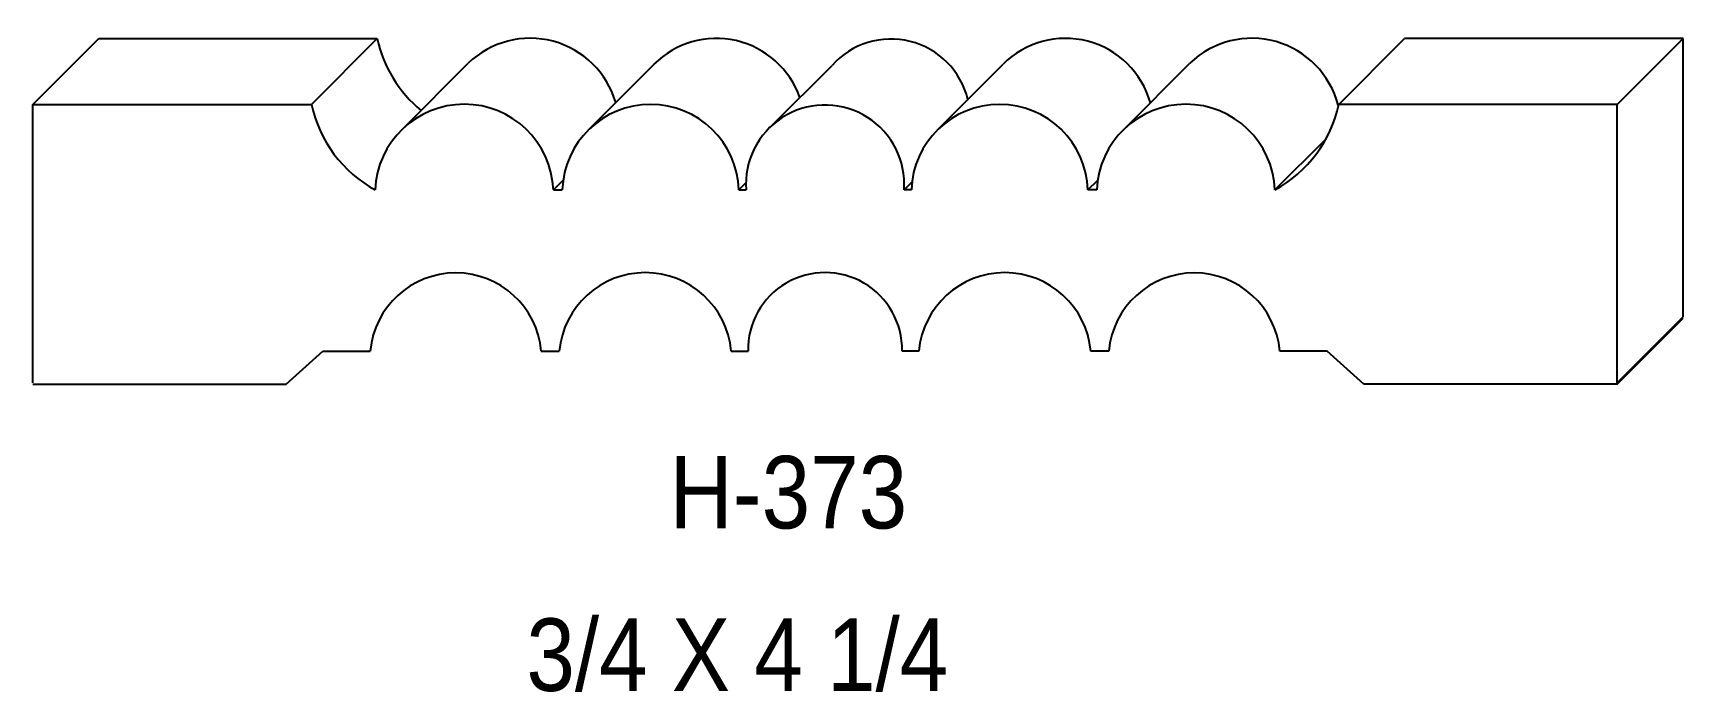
# Model space of a CAD drawing. Extents: x 73.9 to 78.33, y 162.17 to 163.93.
import ezdxf

# ---------------------------------------------------------------- set-up
doc = ezdxf.new("R2010")
doc.units = 0
doc.header["$LTSCALE"] = 5
doc.layers.add('PROFILE', color=7, linetype='CONTINUOUS')
doc.styles.add('TXT', font='TXT', dxfattribs={"height": 3.5})

msp = doc.modelspace()

# ---------------------------------------------------------------- linework, layer by layer
at = {"layer": 'PROFILE', "color": 1, "linetype": 'CONTINUOUS'}
for p, q in [((73.9004, 163.74), (74.0771, 163.9168)), ((74.0771, 163.9168), (74.8237, 163.9168)), ((74.647, 163.74), (74.8237, 163.9168)), ((77.4009, 163.7382), (77.5795, 163.9168)), ((78.3261, 163.9168), (77.5795, 163.9168)), ((78.1493, 163.74), (78.3261, 163.9168)), ((78.3261, 163.1703), (78.3261, 163.9168)), ((74.8913, 163.6737), (75.068, 163.8504)), ((75.3893, 163.6707), (75.5661, 163.8474)), ((75.883, 163.6841), (76.0435, 163.8446)), ((76.3255, 163.6707), (76.5023, 163.8474)), ((76.8269, 163.6737), (77.0036, 163.8505)), ((73.9004, 163.74), (74.647, 163.74)), ((73.9004, 162.9936), (73.9004, 163.74)), ((78.1493, 163.74), (77.4027, 163.74)), ((78.1493, 162.9936), (78.1493, 163.74)), ((77.2317, 163.5107), (77.3678, 163.6468)), ((75.2961, 163.5107), (75.3223, 163.5369)), ((75.7935, 163.5107), (75.8125, 163.5297)), ((76.2373, 163.5107), (76.2578, 163.5312)), ((76.7297, 163.5107), (76.7561, 163.5372)), ((75.2961, 163.5107), (75.3201, 163.5107)), ((75.7935, 163.5107), (75.813, 163.5107)), ((76.2373, 163.5107), (76.2373, 163.526)), ((76.2563, 163.5107), (76.2373, 163.5107)), ((76.7536, 163.5107), (76.7297, 163.5107)), ((78.1493, 162.9936), (78.3261, 163.1703)), ((78.1493, 162.9902), (78.3261, 163.1669)), ((74.5796, 162.9902), (74.6782, 163.079)), ((74.6782, 163.079), (74.8051, 163.079)), ((75.2638, 163.079), (75.312, 163.079)), ((75.7733, 163.079), (75.8182, 163.079)), ((76.2764, 163.079), (76.2315, 163.079)), ((76.786, 163.079), (76.7377, 163.079)), ((77.3715, 163.079), (77.2446, 163.079)), ((77.4701, 162.9902), (77.3715, 163.079)), ((73.9004, 162.9902), (74.5796, 162.9902)), ((78.1493, 162.9902), (77.4701, 162.9902))]:
    msp.add_line(p, q, dxfattribs=at)
for centre, major_axis, start_param, end_param in [((75.2338, 163.678), (0, 0.2392), -1.287275, 0.765694), ((75.7335, 163.68), (0.2368, 0), 0.336499, 2.356194), ((76.2016, 163.7028), (0.2124, 0), 0.239411, 2.4102), ((76.6697, 163.68), (0.2368, 0), 0.275668, 2.356194), ((77.1694, 163.678), (0, 0.2392), -1.316342, 0.765444), ((75.1614, 163.9902), (0.3456, 0), -2.927487, -2.261205), ((76.0249, 163.526), (0, 0.2124), -1.570796, -4.640382), ((74.9847, 163.8135), (0, 0.3456), -4.498284, -3.644771), ((75.0571, 163.5012), (0, 0.2392), -1.531014, 1.531263), ((75.5568, 163.5032), (0.2368, 0), 0.031649, 3.109944), ((76.493, 163.5032), (0.2368, 0), 0.031649, 3.109944), ((76.9926, 163.5012), (0, 0.2392), -1.531263, 1.531014), ((77.065, 163.8135), (0, 0.3456), -2.638415, -1.784902), ((75.0344, 163.058), (0, 0.2303), -1.479462, 1.479462), ((75.5427, 163.0574), (0.2317, 0), 0.09318, 3.048413), ((76.0249, 163.0826), (0, 0.2067), -1.588473, -4.694712), ((76.507, 163.0574), (0, 0.2317), -1.477616, 1.477616), ((77.0153, 163.058), (0, 0.2303), -1.479462, 1.479462)]:
    msp.add_ellipse(centre, major_axis=major_axis, ratio=1, start_param=start_param, end_param=end_param, dxfattribs=at)

# ---------------------------------------------------------------- texts
at = {"layer": 'PROFILE', "color": 1, "linetype": 'CONTINUOUS', "style": 'TXT', "width": 0.9}
for s, height, p in [('H-373', 0.19439, (75.608, 162.6035)), ('3/4 X 4 1/4', 0.194395, (75.2238, 162.168))]:
    msp.add_text(s, height=height, dxfattribs=at).set_placement(p)

doc.saveas('drawing.dxf')
